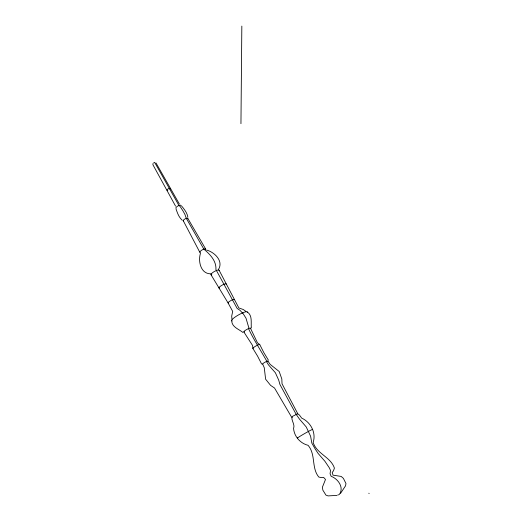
<?xml version="1.0" encoding="UTF-8"?>
<svg xmlns="http://www.w3.org/2000/svg" width="522" height="522" viewBox="0 0 522 522"><rect width="100%" height="100%" fill="white"/><g stroke="black" fill="none" stroke-linecap="round" stroke-linejoin="round"><path stroke-width="0.78" d="M240.949 123.668L241.836 26.1M251.35 327.979C250.762 322.465 252.661 315.582 247.284 311.934M152.855 163.732L152.992 164.874L175.562 206.138M268.412 360.167L263.806 352.565L259.734 344.52L257.457 342.83L250.436 328.155M218.353 269.652C223.931 261.124 214.483 252.106 206.516 250.038M297.847 413.855L282.03 383.768L281.828 378.992L279.185 371.494L270.174 364.382L267.884 361.035M339.254 494.556C344.429 487.522 338.054 478.837 331.131 476.292L330.08 473.754L330.511 470.426L329.31 467.803L324.919 461.285L318.113 453.429L315.308 449.188L311.83 443.093L310.597 436.209L306.231 426.944L299.445 419.062L296.242 414.475L279.949 384.518L278.696 380.088L275.381 372.76L268.497 364.904L266.383 361.492L266.455 360.591C260.387 349.897 253.777 339.731 248.485 328.606L248.896 328.292L248.629 327.124L246.012 318.224L242.632 312.854L242.678 313.239M340.52 493.394L345.557 485.812L345.969 483.542L343.391 478.354L341.166 476.423L332.997 475.151L332.233 472.456L333.499 470.759L334.406 468.11C330.798 456.978 316.717 453.938 313.154 442.415C316.352 432.79 310.779 422.2 301.631 418.083C299.139 414.494 298.101 412.419 294.662 415.342C288.027 417.098 295.739 423.838 293.547 428.281C294.147 436.49 300.307 443.361 308.071 445.325C316.006 454.466 311.243 468.097 318.831 477.062L321.539 477.637L323.627 477.408L325.506 479.464L322.381 487.241L322.864 490.171L325.917 495.091L328.051 495.9L337.114 495.385M292.183 417.15L291.687 417.306L274.539 388.029L270.598 385.373L265.62 379.207L264.269 367.729L262.625 364.023M337.904 494.836L338.661 494.849M210.934 273.815C200.755 274.102 197.929 261.3 200.428 253.451L183.3 220.793M261.626 364.017L257.568 356.102L252.863 348.409L252.615 345.577L243.82 331.888M368.754 493.251L369.204 493.394M242.958 332.475C238.704 329.036 231.898 327.183 231.696 320.723M245.914 311.373L243.311 309.526L238.861 307.954L219.064 270.174M182.282 220.297C178.915 217.433 177.421 213.041 176.038 208.983M181.532 205.929C184.253 209.237 187.209 212.813 187.874 217.178M242.345 312.906L240.087 310.401L237.145 308.417L215.932 269.606C216.486 260.778 209.942 254.266 203.834 249.118L186.295 218.333L184.912 214.405L183.007 210.96L180.207 206.582L178.961 205.511L155.041 163.06A1.468 0.666 72.7 0 0 153.912 162.844A1.468 0.666 72.7 0 0 153.736 163.19M156.013 162.968L179.366 204.024M187.763 218.307L205.635 248.981M210.979 274.709L228.081 302.956L232.701 311.425L231.696 316.071L231.938 319.255M167.784 190.321A1.807 0.633 -28.8 0 1 167.327 189.551A1.807 0.633 -28.8 0 1 169.559 188.311A1.807 0.633 -28.8 0 1 170.015 189.081M211.828 274.879A4.633 1.135 -29.1 0 1 213.903 271.773A4.633 1.135 -29.1 0 1 219.07 270.5M219.684 288.157A4.169 0.946 -29.2 0 1 221.602 285.449A4.169 0.946 -29.2 0 1 226.209 284.229M228.682 303.028A3.452 0.718 -29.3 0 1 230.319 300.874A3.452 0.718 -29.3 0 1 234.097 299.785M244.446 331.914A3.798 0.652 -29.4 0 1 246.345 329.715A3.798 0.652 -29.4 0 1 250.41 328.364M176.129 208.311A2.845 0.933 -28.9 0 1 177.924 205.968A2.845 0.933 -28.9 0 1 180.932 205.642M183.483 220.93A2.558 0.796 -28.9 0 1 185.414 218.711A2.558 0.796 -28.9 0 1 187.666 218.816M200.226 252.27A3.223 0.881 -29.1 0 1 202.732 249.607A3.223 0.881 -29.1 0 1 205.479 249.568M232.212 320.932A8.952 1.69 -29.3 0 1 238.574 314.877A8.952 1.69 -29.3 0 1 247.232 312.463M253.072 348.468A3.948 0.594 -29.4 0 1 255.969 345.962A3.948 0.594 -29.4 0 1 259.695 344.722M262.775 364.056A3.028 0.398 -29.5 0 1 265.378 362.007A3.028 0.398 -29.5 0 1 267.642 361.407M297.638 438.088A8.861 0.359 -29.8 0 1 304.724 433.508A8.861 0.359 -29.8 0 1 312.45 429.613"/></g></svg>
